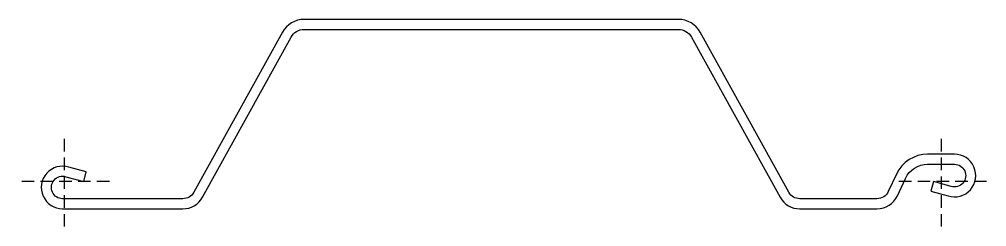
# Model space of a CAD drawing. Header units: millimetres. Extents: x -36 to 736, y -36 to 129.
import ezdxf

# ---------------------------------------------------------------- set-up
doc = ezdxf.new("R2010")
doc.units = ezdxf.units.MM
doc.linetypes.add('DASHED', pattern=[0.75, 0.5, -0.25])
doc.layers.add('ref', color=251, linetype='Continuous', plot=False)

msp = doc.modelspace()

# ---------------------------------------------------------------- linework, layer by layer
at = {"elevation": 0}
msp.add_lwpolyline([(688.87, 13.75), (710.26, 13.75, -1.158499), (707.66, -3.87), (693.45, -0.06), (691.39, -7.78), (705.18, -11.47, 1.164657), (710.26, 21.75), (688.87, 21.75, 0.291473), (663.94, 5.87), (657.49, -7.98, -0.291473), (648.42, -13.75), (586.86, -13.75, -0.272631), (578.12, -8.6), (507.42, 118.95, 0.272631), (489.92, 129.25), (191.4, 129.25, 0.272631), (173.91, 118.95), (103.21, -8.6, -0.272631), (94.47, -13.75), (-1.42, -13.75, -1.158499), (1.18, 3.87), (15.39, 0.06), (17.46, 7.78), (3.67, 11.47, 1.164657), (-1.42, -21.75), (94.47, -21.75, 0.272631), (110.21, -12.48), (180.91, 115.07, -0.272631), (191.4, 121.25), (489.92, 121.25, -0.272631), (500.42, 115.07), (571.12, -12.48, 0.272631), (586.86, -21.75), (648.42, -21.75, 0.291473), (664.74, -11.36), (671.19, 2.49, -0.291473)], format="xyb", close=True, dxfattribs=at)
at = {"layer": 'ref', "linetype": 'DASHED', "ltscale": 20}
for p, q in [((0, -35.95), (0, 35.95)), ((700, -35.95), (700, 35.95)), ((35.95, 0), (-35.95, 0)), ((735.95, 0), (664.05, 0))]:
    msp.add_line(p, q, dxfattribs=at)

doc.saveas('drawing.dxf')
